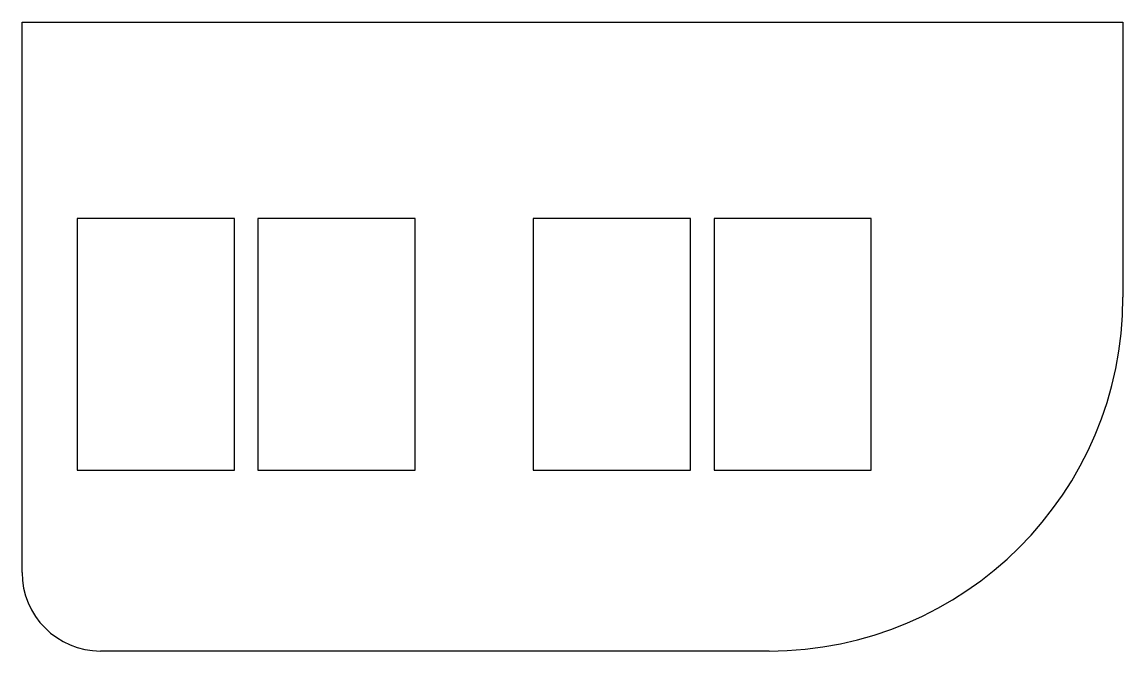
# Model space of a CAD drawing. Extents: x 55 to 195, y 52 to 132.
import ezdxf

# ---------------------------------------------------------------- set-up
doc = ezdxf.new("R2010")
doc.units = 0
doc.layers.get('0').update_dxf_attribs({"linetype": 'CONTINUOUS'})

msp = doc.modelspace()

# ---------------------------------------------------------------- linework, layer by layer
for p, q in [((55.06, 61.76), (55.06, 131.76)), ((55.06, 131.76), (195.06, 131.76)), ((195.06, 131.76), (195.06, 96.76)), ((82.06, 106.76), (62.06, 106.76)), ((62.06, 106.76), (62.06, 74.76)), ((82.06, 74.76), (82.06, 106.76)), ((105.06, 106.76), (85.06, 106.76)), ((85.06, 106.76), (85.06, 74.76)), ((105.06, 74.76), (105.06, 106.76)), ((140.06, 106.76), (120.06, 106.76)), ((120.06, 106.76), (120.06, 74.76)), ((140.06, 74.76), (140.06, 106.76)), ((163.06, 106.76), (143.06, 106.76)), ((143.06, 106.76), (143.06, 74.76)), ((163.06, 74.76), (163.06, 106.76)), ((62.06, 74.76), (82.06, 74.76)), ((85.06, 74.76), (105.06, 74.76)), ((120.06, 74.76), (140.06, 74.76)), ((143.06, 74.76), (163.06, 74.76)), ((150.06, 51.76), (65.06, 51.76))]:
    msp.add_line(p, q)
for centre, radius, start, end in [((150.06, 96.76), 45, 270, 0), ((65.06, 61.76), 10, 180, 270)]:
    msp.add_arc(centre, radius, start, end)

doc.saveas('drawing.dxf')
